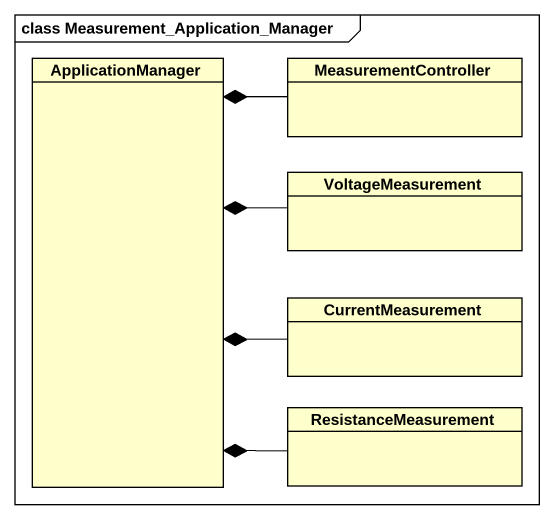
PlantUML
@startuml
mainframe class Measurement_Application_Manager
hide circle
hide empty members
class ApplicationManager
class MeasurementController
class VoltageMeasurement
class CurrentMeasurement
class ResistanceMeasurement
MeasurementController --* ApplicationManager
VoltageMeasurement -left-* ApplicationManager
CurrentMeasurement -left-* ApplicationManager
ResistanceMeasurement -up-* ApplicationManager
@enduml
